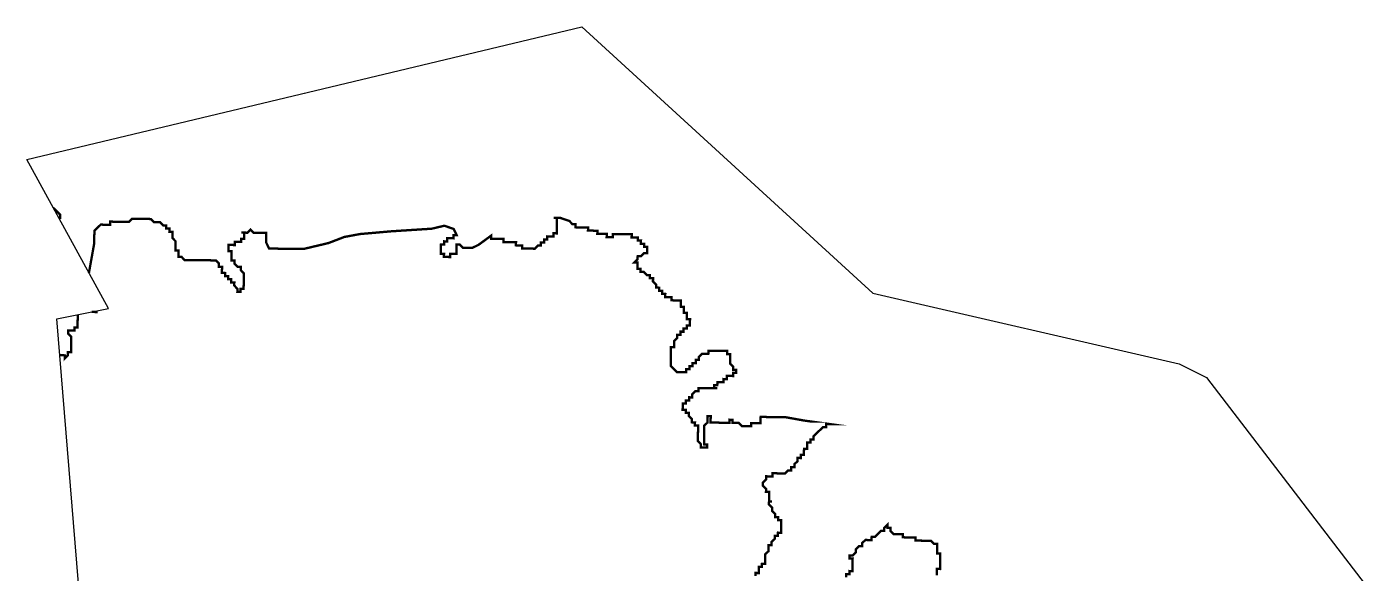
# Model space of a CAD drawing. Header units: metres. Extents: x 258845 to 261959, y 2180031 to 2183042.
# Drawn here: x 258845 to 260542, y 2182348 to 2183042 of the extents above; entities that cross this region are included whole.
import ezdxf

# ---------------------------------------------------------------- set-up
doc = ezdxf.new("R2010")
doc.units = ezdxf.units.M
doc.layers.add('HAZARDS LINE', color=1, linetype='Continuous')
doc.layers.add('village', color=3, linetype='Continuous')

msp = doc.modelspace()

# ---------------------------------------------------------------- linework, layer by layer
at = {"layer": 'HAZARDS LINE', "lineweight": 18}
for points in [[(258885.4749458543, 2182799.036382424, 2.974466675735564, 2.974466675735564, 0), (258887.3192758262, 2182799.013813496, 2.974466675735564, 2.974466675735564, 0), (258887.3678073585, 2182802.97980237, 2.974466675735564, 2.974466675735564, 0), (258879.5341314375, 2182811.00882864, 2.974466675735564, 2.974466675735564, 0), (258878.6524743714, 2182811.463295951, 2.974466675735564, 2.974466675735564, 0)], [(259770.1246092618, 2182343.953521013, 2.974466675735564, 2.974466675735564, 0), (259770.173140794, 2182347.919510126, 2.974466675735564, 2.974466675735564, 0), (259774.1384689808, 2182347.8709867, 2.974466675735564, 2.974466675735564, 0), (259774.1870005131, 2182351.836975574, 2.974466675735564, 2.974466675735564, 0), (259774.2355320752, 2182355.802964926, 2.974466675735564, 2.974466675735564, 0), (259778.200942874, 2182355.754440546, 2.974466675735564, 2.974466675735564, 0), (259778.2494744062, 2182359.720429659, 2.974466675735564, 2.974466675735564, 0), (259782.2148026228, 2182359.671905994, 2.974466675735564, 2.974466675735564, 0), (259782.2633341551, 2182363.637895107, 2.974466675735564, 2.974466675735564, 0), (259782.3118657172, 2182367.60388422, 2.974466675735564, 2.974466675735564, 0), (259782.3603972495, 2182371.569873333, 2.974466675735564, 2.974466675735564, 0), (259786.3743395805, 2182375.487338066, 2.974466675735564, 2.974466675735564, 0), (259786.4228711426, 2182379.453327179, 2.974466675735564, 2.974466675735564, 0), (259786.4714026749, 2182383.41931653, 2.974466675735564, 2.974466675735564, 0), (259790.4367308915, 2182383.370793104, 2.974466675735564, 2.974466675735564, 0), (259790.4852624238, 2182387.336782217, 2.974466675735564, 2.974466675735564, 0), (259794.4991221726, 2182391.254247665, 2.974466675735564, 2.974466675735564, 0), (259794.5476537049, 2182395.220237017, 2.974466675735564, 2.974466675735564, 0), (259798.5130645335, 2182395.171712637, 2.974466675735564, 2.974466675735564, 0), (259798.5615960956, 2182399.13770175, 2.974466675735564, 2.974466675735564, 0), (259802.5269242823, 2182399.089178085, 2.974466675735564, 2.974466675735564, 0), (259802.5754558146, 2182403.055167198, 2.974466675735564, 2.974466675735564, 0), (259802.672518909, 2182410.987145424, 2.974466675735564, 2.974466675735564, 0), (259802.7210504413, 2182414.953134537, 2.974466675735564, 2.974466675735564, 0), (259798.7557222545, 2182415.001658201, 2.974466675735564, 2.974466675735564, 0), (259798.8042537868, 2182418.967647314, 2.974466675735564, 2.974466675735564, 0), (259794.8388429582, 2182419.016171694, 2.974466675735564, 2.974466675735564, 0), (259794.8873745203, 2182422.982161045, 2.974466675735564, 2.974466675735564, 0), (259790.9705778658, 2182426.996673584, 2.974466675735564, 2.974466675735564, 0), (259791.0191093981, 2182430.962662458, 2.974466675735564, 2.974466675735564, 0), (259787.1023127437, 2182434.977175236, 2.974466675735564, 2.974466675735564, 0), (259787.150844276, 2182438.943164349, 2.974466675735564, 2.974466675735564, 0), (259791.1161724925, 2182438.894640923, 2.974466675735564, 2.974466675735564, 0), (259787.150844276, 2182438.943164349, 2.974466675735564, 2.974466675735564, 0), (259787.199375838, 2182442.909153461, 2.974466675735564, 2.974466675735564, 0), (259787.2479073703, 2182446.875142574, 2.974466675735564, 2.974466675735564, 0), (259787.2964389026, 2182450.841131687, 2.974466675735564, 2.974466675735564, 0), (259783.3310281038, 2182450.889656067, 2.974466675735564, 2.974466675735564, 0), (259783.3795596659, 2182454.85564518, 2.974466675735564, 2.974466675735564, 0), (259779.4627629817, 2182458.870157957, 2.974466675735564, 2.974466675735564, 0), (259779.5112945139, 2182462.836147308, 2.974466675735564, 2.974466675735564, 0), (259783.5251542926, 2182466.753612757, 2.974466675735564, 2.974466675735564, 0), (259783.5736868382, 2182470.719684601, 2.974466675735564, 2.974466675735564, 0), (259787.5390976369, 2182470.671160221, 2.974466675735564, 2.974466675735564, 0), (259791.5044258535, 2182470.622636795, 2.974466675735564, 2.974466675735564, 0), (259791.5529573858, 2182474.588625669, 2.974466675735564, 2.974466675735564, 0), (259795.5182855725, 2182474.540102243, 2.974466675735564, 2.974466675735564, 0), (259799.4836964011, 2182474.491577864, 2.974466675735564, 2.974466675735564, 0), (259803.4490245879, 2182474.443054199, 2.974466675735564, 2.974466675735564, 0), (259807.4144353569, 2182474.394529819, 2.974466675735564, 2.974466675735564, 0), (259811.4282951355, 2182478.311995506, 2.974466675735564, 2.974466675735564, 0), (259815.3936233222, 2182478.26347208, 2.974466675735564, 2.974466675735564, 0), (259815.4421548545, 2182482.229461432, 2.974466675735564, 2.974466675735564, 0), (259819.4075656831, 2182482.180936813, 2.974466675735564, 2.974466675735564, 0), (259819.4560972154, 2182486.146925688, 2.974466675735564, 2.974466675735564, 0), (259823.4699569643, 2182490.064391613, 2.974466675735564, 2.974466675735564, 0), (259823.5184884965, 2182494.030380726, 2.974466675735564, 2.974466675735564, 0), (259827.4838992953, 2182493.981856346, 2.974466675735564, 2.974466675735564, 0), (259827.5324308574, 2182497.947845221, 2.974466675735564, 2.974466675735564, 0), (259831.497759074, 2182497.899321795, 2.974466675735564, 2.974466675735564, 0), (259831.5462906063, 2182501.865311146, 2.974466675735564, 2.974466675735564, 0), (259831.5948221385, 2182505.831300259, 2.974466675735564, 2.974466675735564, 0), (259835.5601503253, 2182505.782776833, 2.974466675735564, 2.974466675735564, 0), (259835.6086818874, 2182509.748766184, 2.974466675735564, 2.974466675735564, 0), (259835.6572134197, 2182513.714755058, 2.974466675735564, 2.974466675735564, 0), (259839.6226242483, 2182513.66623044, 2.974466675735564, 2.974466675735564, 0), (259839.6711557806, 2182517.632219553, 2.974466675735564, 2.974466675735564, 0), (259843.6364839375, 2182517.583696127, 2.974466675735564, 2.974466675735564, 0), (259843.6850154996, 2182521.549685478, 2.974466675735564, 2.974466675735564, 0), (259847.6989578307, 2182525.467149973, 2.974466675735564, 2.974466675735564, 0), (259851.7128175795, 2182529.384615898, 2.974466675735564, 2.974466675735564, 0), (259855.7266773283, 2182533.302081585, 2.974466675735564, 2.974466675735564, 0), (259859.6920881569, 2182533.253556967, 2.974466675735564, 2.974466675735564, 0), (259859.7406196892, 2182537.219545841, 2.974466675735564, 2.974466675735564, 0), (259863.705947876, 2182537.171022415, 2.974466675735564, 2.974466675735564, 0), (259832.0316060483, 2182541.525202513, 2.974466675735564, 2.974466675735564, 0), (259808.2880031466, 2182545.782334328, 2.974466675735564, 2.974466675735564, 0), (259804.3225923777, 2182545.830858707, 2.974466675735564, 2.974466675735564, 0), (259800.3572641909, 2182545.879382372, 2.974466675735564, 2.974466675735564, 0), (259796.3918533623, 2182545.927906752, 2.974466675735564, 2.974466675735564, 0), (259792.4265251756, 2182545.976430178, 2.974466675735564, 2.974466675735564, 0), (259788.461196959, 2182546.024953604, 2.974466675735564, 2.974466675735564, 0), (259784.4957861602, 2182546.073477983, 2.974466675735564, 2.974466675735564, 0), (259780.5304579437, 2182546.122001648, 2.974466675735564, 2.974466675735564, 0), (259776.5650471449, 2182546.170526028, 2.974466675735564, 2.974466675735564, 0), (259776.5165156126, 2182542.204536915, 2.974466675735564, 2.974466675735564, 0), (259776.4679840505, 2182538.238547564, 2.974466675735564, 2.974466675735564, 0), (259772.5026558638, 2182538.28707099, 2.974466675735564, 2.974466675735564, 0), (259768.537327677, 2182538.335594416, 2.974466675735564, 2.974466675735564, 0), (259764.5719168782, 2182538.384119034, 2.974466675735564, 2.974466675735564, 0), (259764.5233853459, 2182534.418130159, 2.974466675735564, 2.974466675735564, 0), (259760.5580571294, 2182534.466653585, 2.974466675735564, 2.974466675735564, 0), (259756.5927289426, 2182534.515177011, 2.974466675735564, 2.974466675735564, 0), (259752.6273181438, 2182534.563701391, 2.974466675735564, 2.974466675735564, 0), (259748.7105214596, 2182538.578213692, 2.974466675735564, 2.974466675735564, 0), (259744.7451106608, 2182538.62673831, 2.974466675735564, 2.974466675735564, 0), (259740.7797824442, 2182538.675261736, 2.974466675735564, 2.974466675735564, 0), (259740.8283140063, 2182542.641251087, 2.974466675735564, 2.974466675735564, 0), (259736.8629858196, 2182542.689774513, 2.974466675735564, 2.974466675735564, 0), (259736.8144542575, 2182538.723785162, 2.974466675735564, 2.974466675735564, 0), (259732.8490434885, 2182538.772309542, 2.974466675735564, 2.974466675735564, 0), (259728.8837152719, 2182538.820832968, 2.974466675735564, 2.974466675735564, 0), (259724.9183044732, 2182538.869357586, 2.974466675735564, 2.974466675735564, 0), (259720.9529762566, 2182538.917881012, 2.974466675735564, 2.974466675735564, 0), (259716.9876480699, 2182538.966404438, 2.974466675735564, 2.974466675735564, 0), (259713.0222372711, 2182539.014928818, 2.974466675735564, 2.974466675735564, 0), (259713.0707688332, 2182542.980918169, 2.974466675735564, 2.974466675735564, 0), (259713.1193003654, 2182546.946907282, 2.974466675735564, 2.974466675735564, 0), (259709.1539721489, 2182546.995430946, 2.974466675735564, 2.974466675735564, 0), (259709.1054406166, 2182543.029441833, 2.974466675735564, 2.974466675735564, 0), (259709.0569090545, 2182539.063452482, 2.974466675735564, 2.974466675735564, 0), (259705.0429667234, 2182535.145987988, 2.974466675735564, 2.974466675735564, 0), (259704.9944351614, 2182531.179998875, 2.974466675735564, 2.974466675735564, 0), (259704.9459036291, 2182527.214009523, 2.974466675735564, 2.974466675735564, 0), (259704.8973720968, 2182523.248020649, 2.974466675735564, 2.974466675735564, 0), (259704.8488405347, 2182519.282031298, 2.974466675735564, 2.974466675735564, 0), (259704.8003090024, 2182515.316042185, 2.974466675735564, 2.974466675735564, 0), (259704.7517774701, 2182511.35005331, 2.974466675735564, 2.974466675735564, 0), (259708.7171882689, 2182511.301528931, 2.974466675735564, 2.974466675735564, 0), (259708.6686567068, 2182507.335539579, 2.974466675735564, 2.974466675735564, 0), (259704.703245908, 2182507.384063959, 2.974466675735564, 2.974466675735564, 0), (259700.7379176915, 2182507.432587385, 2.974466675735564, 2.974466675735564, 0), (259700.7864492536, 2182511.398576736, 2.974466675735564, 2.974466675735564, 0), (259696.8696526289, 2182515.413089037, 2.974466675735564, 2.974466675735564, 0), (259696.9181841612, 2182519.37907815, 2.974466675735564, 2.974466675735564, 0), (259697.0152472556, 2182527.311056376, 2.974466675735564, 2.974466675735564, 0), (259697.0637787879, 2182531.277045727, 2.974466675735564, 2.974466675735564, 0), (259697.1123103499, 2182535.24303484, 2.974466675735564, 2.974466675735564, 0), (259693.1468995512, 2182535.291559219, 2.974466675735564, 2.974466675735564, 0), (259693.1954310834, 2182539.257548094, 2.974466675735564, 2.974466675735564, 0), (259689.2301028669, 2182539.306071758, 2.974466675735564, 2.974466675735564, 0), (259689.278634429, 2182543.27206111, 2.974466675735564, 2.974466675735564, 0), (259685.3617551625, 2182547.286574602, 2.974466675735564, 2.974466675735564, 0), (259685.4102866948, 2182551.252563715, 2.974466675735564, 2.974466675735564, 0), (259681.4449584782, 2182551.301087141, 2.974466675735564, 2.974466675735564, 0), (259681.4934900403, 2182555.267076254, 2.974466675735564, 2.974466675735564, 0), (259677.5281618536, 2182555.31559968, 2.974466675735564, 2.974466675735564, 0), (259677.5766933858, 2182559.281588793, 2.974466675735564, 2.974466675735564, 0), (259677.6252249181, 2182563.247578144, 2.974466675735564, 2.974466675735564, 0), (259681.5905531049, 2182563.199054718, 2.974466675735564, 2.974466675735564, 0), (259681.639084667, 2182567.165043592, 2.974466675735564, 2.974466675735564, 0), (259685.6044128835, 2182567.116520166, 2.974466675735564, 2.974466675735564, 0), (259685.6529444158, 2182571.082509518, 2.974466675735564, 2.974466675735564, 0), (259689.6183552146, 2182571.033985138, 2.974466675735564, 2.974466675735564, 0), (259689.6668867767, 2182574.999974251, 2.974466675735564, 2.974466675735564, 0), (259693.6807465255, 2182578.917439461, 2.974466675735564, 2.974466675735564, 0), (259697.6461573243, 2182578.868915081, 2.974466675735564, 2.974466675735564, 0), (259697.6946888566, 2182582.834904432, 2.974466675735564, 2.974466675735564, 0), (259701.6600170135, 2182582.786381006, 2.974466675735564, 2.974466675735564, 0), (259705.6253452301, 2182582.73785758, 2.974466675735564, 2.974466675735564, 0), (259709.5907560289, 2182582.6893332, 2.974466675735564, 2.974466675735564, 0), (259713.5560842454, 2182582.640809536, 2.974466675735564, 2.974466675735564, 0), (259717.5214950442, 2182582.592285156, 2.974466675735564, 2.974466675735564, 0), (259721.486823231, 2182582.54376173, 2.974466675735564, 2.974466675735564, 0), (259717.5214950442, 2182582.592285156, 2.974466675735564, 2.974466675735564, 0), (259717.5700266063, 2182586.558274269, 2.974466675735564, 2.974466675735564, 0), (259721.5353547931, 2182586.509750843, 2.974466675735564, 2.974466675735564, 0), (259721.5838863254, 2182590.475739956, 2.974466675735564, 2.974466675735564, 0), (259725.5492145419, 2182590.42721653, 2.974466675735564, 2.974466675735564, 0), (259729.5146253407, 2182590.378691912, 2.974466675735564, 2.974466675735564, 0), (259729.563156873, 2182594.344681025, 2.974466675735564, 2.974466675735564, 0), (259733.5284850895, 2182594.296157598, 2.974466675735564, 2.974466675735564, 0), (259733.5770166516, 2182598.262146711, 2.974466675735564, 2.974466675735564, 0), (259737.5424274206, 2182598.213622332, 2.974466675735564, 2.974466675735564, 0), (259741.5077556074, 2182598.165098906, 2.974466675735564, 2.974466675735564, 0), (259741.5562871397, 2182602.131088257, 2.974466675735564, 2.974466675735564, 0), (259745.5216153562, 2182602.082564831, 2.974466675735564, 2.974466675735564, 0), (259745.5701468885, 2182606.048553705, 2.974466675735564, 2.974466675735564, 0), (259741.6048186719, 2182606.097077131, 2.974466675735564, 2.974466675735564, 0), (259741.653350234, 2182610.063066483, 2.974466675735564, 2.974466675735564, 0), (259737.7365535796, 2182614.077579021, 2.974466675735564, 2.974466675735564, 0), (259737.7850851119, 2182618.043567896, 2.974466675735564, 2.974466675735564, 0), (259737.8336166739, 2182622.009557247, 2.974466675735564, 2.974466675735564, 0), (259737.8821482062, 2182625.97554636, 2.974466675735564, 2.974466675735564, 0), (259733.9167374372, 2182626.02407074, 2.974466675735564, 2.974466675735564, 0), (259733.9652689993, 2182629.990059853, 2.974466675735564, 2.974466675735564, 0), (259729.9999407828, 2182630.038583279, 2.974466675735564, 2.974466675735564, 0), (259726.0345299542, 2182630.087107897, 2.974466675735564, 2.974466675735564, 0), (259722.0692017376, 2182630.135631323, 2.974466675735564, 2.974466675735564, 0), (259718.1038735807, 2182630.184154749, 2.974466675735564, 2.974466675735564, 0), (259714.1384627521, 2182630.232679129, 2.974466675735564, 2.974466675735564, 0), (259710.1731345356, 2182630.281202793, 2.974466675735564, 2.974466675735564, 0), (259710.1246030033, 2182626.31521368, 2.974466675735564, 2.974466675735564, 0), (259706.1591922045, 2182626.36373806, 2.974466675735564, 2.974466675735564, 0), (259702.1938639879, 2182626.412261486, 2.974466675735564, 2.974466675735564, 0), (259698.1800042987, 2182622.494795799, 2.974466675735564, 2.974466675735564, 0), (259698.1314727366, 2182618.528806448, 2.974466675735564, 2.974466675735564, 0), (259694.1660619378, 2182618.577330828, 2.974466675735564, 2.974466675735564, 0), (259694.1175304055, 2182614.611341953, 2.974466675735564, 2.974466675735564, 0), (259690.152202189, 2182614.659865618, 2.974466675735564, 2.974466675735564, 0), (259690.1036706567, 2182610.693876505, 2.974466675735564, 2.974466675735564, 0), (259686.1382598579, 2182610.742400885, 2.974466675735564, 2.974466675735564, 0), (259686.0897282958, 2182606.776411533, 2.974466675735564, 2.974466675735564, 0), (259682.1244000793, 2182606.824934959, 2.974466675735564, 2.974466675735564, 0), (259682.075868547, 2182602.858946085, 2.974466675735564, 2.974466675735564, 0), (259678.1105403602, 2182602.907469511, 2.974466675735564, 2.974466675735564, 0), (259674.1451295316, 2182602.955994129, 2.974466675735564, 2.974466675735564, 0), (259670.1798013449, 2182603.004517555, 2.974466675735564, 2.974466675735564, 0), (259666.2629220784, 2182607.019030809, 2.974466675735564, 2.974466675735564, 0), (259662.3461254239, 2182611.033543587, 2.974466675735564, 2.974466675735564, 0), (259662.3946569562, 2182614.9995327, 2.974466675735564, 2.974466675735564, 0), (259662.4431884885, 2182618.965521574, 2.974466675735564, 2.974466675735564, 0), (259662.4917200506, 2182622.931510925, 2.974466675735564, 2.974466675735564, 0), (259662.5402515829, 2182626.897500038, 2.974466675735564, 2.974466675735564, 0), (259662.5887831151, 2182630.863489151, 2.974466675735564, 2.974466675735564, 0), (259662.6373146772, 2182634.829478264, 2.974466675735564, 2.974466675735564, 0), (259666.6026428938, 2182634.780954838, 2.974466675735564, 2.974466675735564, 0), (259666.6511744261, 2182638.746943951, 2.974466675735564, 2.974466675735564, 0), (259666.6997059882, 2182642.712933302, 2.974466675735564, 2.974466675735564, 0), (259670.7136483192, 2182646.630397797, 2.974466675735564, 2.974466675735564, 0), (259670.7621798515, 2182650.596387148, 2.974466675735564, 2.974466675735564, 0), (259674.7275080383, 2182650.547863722, 2.974466675735564, 2.974466675735564, 0), (259674.7760396004, 2182654.513852835, 2.974466675735564, 2.974466675735564, 0), (259678.741450429, 2182654.465328217, 2.974466675735564, 2.974466675735564, 0), (259678.7899819613, 2182658.431317091, 2.974466675735564, 2.974466675735564, 0), (259682.755310148, 2182658.382793665, 2.974466675735564, 2.974466675735564, 0), (259682.8038416803, 2182662.348783016, 2.974466675735564, 2.974466675735564, 0), (259686.7691698968, 2182662.30025959, 2.974466675735564, 2.974466675735564, 0), (259686.8177014589, 2182666.266248703, 2.974466675735564, 2.974466675735564, 0), (259686.8662329912, 2182670.232237816, 2.974466675735564, 2.974466675735564, 0), (259682.9009047747, 2182670.280761242, 2.974466675735564, 2.974466675735564, 0), (259682.9494363368, 2182674.246750355, 2.974466675735564, 2.974466675735564, 0), (259682.997967869, 2182678.212739468, 2.974466675735564, 2.974466675735564, 0), (259679.0326396823, 2182678.261262894, 2.974466675735564, 2.974466675735564, 0), (259679.0811712146, 2182682.227252245, 2.974466675735564, 2.974466675735564, 0), (259679.1297027767, 2182686.193241119, 2.974466675735564, 2.974466675735564, 0), (259675.1642919481, 2182686.241765738, 2.974466675735564, 2.974466675735564, 0), (259675.2128234804, 2182690.207755089, 2.974466675735564, 2.974466675735564, 0), (259675.2613550127, 2182694.173744202, 2.974466675735564, 2.974466675735564, 0), (259671.2960268259, 2182694.222267628, 2.974466675735564, 2.974466675735564, 0), (259667.3306160271, 2182694.270792007, 2.974466675735564, 2.974466675735564, 0), (259663.3652878106, 2182694.319315434, 2.974466675735564, 2.974466675735564, 0), (259663.4138193727, 2182698.285304308, 2.974466675735564, 2.974466675735564, 0), (259659.4484912157, 2182698.333827734, 2.974466675735564, 2.974466675735564, 0), (259655.4830803871, 2182698.382352352, 2.974466675735564, 2.974466675735564, 0), (259655.5316119194, 2182702.348341703, 2.974466675735564, 2.974466675735564, 0), (259651.5662837327, 2182702.396865129, 2.974466675735564, 2.974466675735564, 0), (259651.6148152649, 2182706.362854242, 2.974466675735564, 2.974466675735564, 0), (259647.649404496, 2182706.411378622, 2.974466675735564, 2.974466675735564, 0), (259647.6979360282, 2182710.377367735, 2.974466675735564, 2.974466675735564, 0), (259643.7326078117, 2182710.425891161, 2.974466675735564, 2.974466675735564, 0), (259643.781139344, 2182714.391880274, 2.974466675735564, 2.974466675735564, 0), (259639.8643427193, 2182718.406392813, 2.974466675735564, 2.974466675735564, 0), (259639.9128742516, 2182722.372382164, 2.974466675735564, 2.974466675735564, 0), (259635.947463423, 2182722.420906782, 2.974466675735564, 2.974466675735564, 0), (259635.9959949553, 2182726.386895657, 2.974466675735564, 2.974466675735564, 0), (259632.0306667686, 2182726.435419083, 2.974466675735564, 2.974466675735564, 0), (259628.1137875021, 2182730.449932814, 2.974466675735564, 2.974466675735564, 0), (259624.1484593451, 2182730.49845624, 2.974466675735564, 2.974466675735564, 0), (259624.1969908774, 2182734.464445353, 2.974466675735564, 2.974466675735564, 0), (259620.2316626906, 2182734.512968779, 2.974466675735564, 2.974466675735564, 0), (259620.2801942229, 2182738.478957653, 2.974466675735564, 2.974466675735564, 0), (259620.328725785, 2182742.444947004, 2.974466675735564, 2.974466675735564, 0), (259616.3633149564, 2182742.493471622, 2.974466675735564, 2.974466675735564, 0), (259620.3772573173, 2182746.410936117, 2.974466675735564, 2.974466675735564, 0), (259620.4257888496, 2182750.37692523, 2.974466675735564, 2.974466675735564, 0), (259624.3911170363, 2182750.328401804, 2.974466675735564, 2.974466675735564, 0), (259628.4049777687, 2182754.245949984, 2.974466675735564, 2.974466675735564, 0), (259632.3703885972, 2182754.197425604, 2.974466675735564, 2.974466675735564, 0), (259632.4189201295, 2182758.163414955, 2.974466675735564, 2.974466675735564, 0), (259632.4674516618, 2182762.129404068, 2.974466675735564, 2.974466675735564, 0), (259628.5020408332, 2182762.177928448, 2.974466675735564, 2.974466675735564, 0), (259628.5505723953, 2182766.143917799, 2.974466675735564, 2.974466675735564, 0), (259624.5852442384, 2182766.192441225, 2.974466675735564, 2.974466675735564, 0), (259624.6337757707, 2182770.158430099, 2.974466675735564, 2.974466675735564, 0), (259620.6684475839, 2182770.206953526, 2.974466675735564, 2.974466675735564, 0), (259620.716979146, 2182774.172942638, 2.974466675735564, 2.974466675735564, 0), (259616.7515683174, 2182774.221467257, 2.974466675735564, 2.974466675735564, 0), (259612.7862401307, 2182774.269990683, 2.974466675735564, 2.974466675735564, 0), (259612.834771663, 2182778.235980034, 2.974466675735564, 2.974466675735564, 0), (259608.8693608642, 2182778.284504414, 2.974466675735564, 2.974466675735564, 0), (259604.9040326476, 2182778.33302784, 2.974466675735564, 2.974466675735564, 0), (259600.9387044609, 2182778.381551504, 2.974466675735564, 2.974466675735564, 0), (259596.9732936323, 2182778.430075884, 2.974466675735564, 2.974466675735564, 0), (259593.0079654455, 2182778.47859931, 2.974466675735564, 2.974466675735564, 0), (259589.0425546169, 2182778.52712369, 2.974466675735564, 2.974466675735564, 0), (259588.9940230846, 2182774.561134338, 2.974466675735564, 2.974466675735564, 0), (259585.0286949277, 2182774.609658003, 2.974466675735564, 2.974466675735564, 0), (259581.0633667409, 2182774.658181429, 2.974466675735564, 2.974466675735564, 0), (259581.1118982732, 2182778.62417078, 2.974466675735564, 2.974466675735564, 0), (259577.1464874446, 2182778.67269516, 2.974466675735564, 2.974466675735564, 0), (259573.1811592579, 2182778.721218586, 2.974466675735564, 2.974466675735564, 0), (259569.2157484293, 2182778.769743204, 2.974466675735564, 2.974466675735564, 0), (259569.2642799616, 2182782.735732079, 2.974466675735564, 2.974466675735564, 0), (259565.2989517748, 2182782.784255505, 2.974466675735564, 2.974466675735564, 0), (259561.3336235881, 2182782.832778931, 2.974466675735564, 2.974466675735564, 0), (259557.3682127595, 2182782.88130331, 2.974466675735564, 2.974466675735564, 0), (259557.4167443216, 2182786.847292423, 2.974466675735564, 2.974466675735564, 0), (259553.4514161646, 2182786.895815849, 2.974466675735564, 2.974466675735564, 0), (259549.486005336, 2182786.944340467, 2.974466675735564, 2.974466675735564, 0), (259545.5206771493, 2182786.992863894, 2.974466675735564, 2.974466675735564, 0), (259541.5553489625, 2182787.04138732, 2.974466675735564, 2.974466675735564, 0), (259541.6038804948, 2182791.007376671, 2.974466675735564, 2.974466675735564, 0), (259537.6384696662, 2182791.055901051, 2.974466675735564, 2.974466675735564, 0), (259533.7216730118, 2182795.070413351, 2.974466675735564, 2.974466675735564, 0), (259521.8741373718, 2182799.181974173, 2.974466675735564, 2.974466675735564, 0), (259513.9433983862, 2182799.279021978, 2.974466675735564, 2.974466675735564, 0), (259517.9087265432, 2182799.230498552, 2.974466675735564, 2.974466675735564, 0), (259517.8601949811, 2182795.264509201, 2.974466675735564, 2.974466675735564, 0), (259517.8116634488, 2182791.298520327, 2.974466675735564, 2.974466675735564, 0), (259517.7631319165, 2182787.332530975, 2.974466675735564, 2.974466675735564, 0), (259517.7146003544, 2182783.366541862, 2.974466675735564, 2.974466675735564, 0), (259517.6660688221, 2182779.400552988, 2.974466675735564, 2.974466675735564, 0), (259513.7007406652, 2182779.449076414, 2.974466675735564, 2.974466675735564, 0), (259513.6522091329, 2182775.483087063, 2.974466675735564, 2.974466675735564, 0), (259509.6867983043, 2182775.531611681, 2.974466675735564, 2.974466675735564, 0), (259505.7214701176, 2182775.580135107, 2.974466675735564, 2.974466675735564, 0), (259505.6729385555, 2182771.614145994, 2.974466675735564, 2.974466675735564, 0), (259501.7076103687, 2182771.66266942, 2.974466675735564, 2.974466675735564, 0), (259501.6590788364, 2182767.696680546, 2.974466675735564, 2.974466675735564, 0), (259497.6936680079, 2182767.745204926, 2.974466675735564, 2.974466675735564, 0), (259497.6451364458, 2182763.779215574, 2.974466675735564, 2.974466675735564, 0), (259493.6798082888, 2182763.827739239, 2.974466675735564, 2.974466675735564, 0), (259489.6658658981, 2182759.910274506, 2.974466675735564, 2.974466675735564, 0), (259485.7005377114, 2182759.958797932, 2.974466675735564, 2.974466675735564, 0), (259481.7352094948, 2182760.007321358, 2.974466675735564, 2.974466675735564, 0), (259477.7697987258, 2182760.055845737, 2.974466675735564, 2.974466675735564, 0), (259473.8044705391, 2182760.104369402, 2.974466675735564, 2.974466675735564, 0), (259473.8530021012, 2182764.070358515, 2.974466675735564, 2.974466675735564, 0), (259469.8875912726, 2182764.118882895, 2.974466675735564, 2.974466675735564, 0), (259465.922263056, 2182764.167406321, 2.974466675735564, 2.974466675735564, 0), (259465.9707946181, 2182768.133395672, 2.974466675735564, 2.974466675735564, 0), (259462.0054664314, 2182768.181919098, 2.974466675735564, 2.974466675735564, 0), (259458.0400556028, 2182768.230443716, 2.974466675735564, 2.974466675735564, 0), (259454.074727416, 2182768.278967142, 2.974466675735564, 2.974466675735564, 0), (259450.1093991995, 2182768.327490568, 2.974466675735564, 2.974466675735564, 0), (259450.1579307318, 2182772.293479443, 2.974466675735564, 2.974466675735564, 0), (259446.192519933, 2182772.342003822, 2.974466675735564, 2.974466675735564, 0), (259442.227191776, 2182772.390527248, 2.974466675735564, 2.974466675735564, 0), (259438.2617809474, 2182772.439051867, 2.974466675735564, 2.974466675735564, 0), (259434.2964527607, 2182772.487575293, 2.974466675735564, 2.974466675735564, 0), (259434.3449843228, 2182776.453564405, 2.974466675735564, 2.974466675735564, 0), (259418.3379116356, 2182764.749692917, 2.974466675735564, 2.974466675735564, 0), (259410.3587237, 2182760.880750656, 2.974466675735564, 2.974466675735564, 0), (259398.4625739157, 2182761.02632308, 2.974466675735564, 2.974466675735564, 0), (259394.5457772911, 2182765.040835619, 2.974466675735564, 2.974466675735564, 0), (259390.5804490745, 2182765.089359045, 2.974466675735564, 2.974466675735564, 0), (259390.5319175124, 2182761.123369932, 2.974466675735564, 2.974466675735564, 0), (259390.4833859801, 2182757.157380581, 2.974466675735564, 2.974466675735564, 0), (259390.4348534048, 2182753.191308975, 2.974466675735564, 2.974466675735564, 0), (259386.469442606, 2182753.239833355, 2.974466675735564, 2.974466675735564, 0), (259382.5041143894, 2182753.288357019, 2.974466675735564, 2.974466675735564, 0), (259382.4555828571, 2182749.322367907, 2.974466675735564, 2.974466675735564, 0), (259378.4901720583, 2182749.370892286, 2.974466675735564, 2.974466675735564, 0), (259374.5248438418, 2182749.419415712, 2.974466675735564, 2.974466675735564, 0), (259374.5733753741, 2182753.385404825, 2.974466675735564, 2.974466675735564, 0), (259370.6080472171, 2182753.433928251, 2.974466675735564, 2.974466675735564, 0), (259370.6565797925, 2182757.399999857, 2.974466675735564, 2.974466675735564, 0), (259370.7536428869, 2182765.331978321, 2.974466675735564, 2.974466675735564, 0), (259374.7189710438, 2182765.283454895, 2.974466675735564, 2.974466675735564, 0), (259374.7675025761, 2182769.249444246, 2.974466675735564, 2.974466675735564, 0), (259378.7328307927, 2182769.20092082, 2.974466675735564, 2.974466675735564, 0), (259378.781362325, 2182773.166909695, 2.974466675735564, 2.974466675735564, 0), (259382.7467731237, 2182773.118385315, 2.974466675735564, 2.974466675735564, 0), (259386.7121013403, 2182773.06986165, 2.974466675735564, 2.974466675735564, 0), (259386.7606329024, 2182777.035850763, 2.974466675735564, 2.974466675735564, 0), (259390.7260437012, 2182776.987326384, 2.974466675735564, 2.974466675735564, 0), (259386.857695967, 2182784.967828989, 2.974466675735564, 2.974466675735564, 0), (259375.0101602972, 2182789.079389572, 2.974466675735564, 2.974466675735564, 0), (259359.100150764, 2182785.307496309, 2.974466675735564, 2.974466675735564, 0), (259307.5019396245, 2182781.972317457, 2.974466675735564, 2.974466675735564, 0), (259267.7997956574, 2182778.491566658, 2.974466675735564, 2.974466675735564, 0), (259247.9244579375, 2182774.768196821, 2.974466675735564, 2.974466675735564, 0), (259228.0005886257, 2182767.078837872, 2.974466675735564, 2.974466675735564, 0), (259196.1806521416, 2182759.535050154, 2.974466675735564, 2.974466675735564, 0), (259168.4231069386, 2182759.874717236, 2.974466675735564, 2.974466675735564, 0), (259152.5617115498, 2182760.068812132, 2.974466675735564, 2.974466675735564, 0), (259148.6933638155, 2182768.049315214, 2.974466675735564, 2.974466675735564, 0), (259148.838958472, 2182779.947282553, 2.974466675735564, 2.974466675735564, 0), (259144.8736302853, 2182779.995805979, 2.974466675735564, 2.974466675735564, 0), (259140.9083020985, 2182780.044329405, 2.974466675735564, 2.974466675735564, 0), (259136.9428912699, 2182780.092853785, 2.974466675735564, 2.974466675735564, 0), (259132.9775630832, 2182780.141377211, 2.974466675735564, 2.974466675735564, 0), (259129.0606837869, 2182784.15589118, 2.974466675735564, 2.974466675735564, 0), (259125.0468240678, 2182780.238425255, 2.974466675735564, 2.974466675735564, 0), (259121.0814958811, 2182780.286948681, 2.974466675735564, 2.974466675735564, 0), (259117.1160850525, 2182780.335473061, 2.974466675735564, 2.974466675735564, 0), (259121.0814958811, 2182780.286948681, 2.974466675735564, 2.974466675735564, 0), (259121.032964319, 2182776.320959568, 2.974466675735564, 2.974466675735564, 0), (259120.9844327867, 2182772.354970694, 2.974466675735564, 2.974466675735564, 0), (259117.0190219581, 2182772.403495073, 2.974466675735564, 2.974466675735564, 0), (259116.9704904258, 2182768.437505722, 2.974466675735564, 2.974466675735564, 0), (259113.0051622689, 2182768.486029148, 2.974466675735564, 2.974466675735564, 0), (259109.0397514403, 2182768.534553766, 2.974466675735564, 2.974466675735564, 0), (259108.9912198782, 2182764.568564653, 2.974466675735564, 2.974466675735564, 0), (259105.0258916914, 2182764.617088079, 2.974466675735564, 2.974466675735564, 0), (259101.0605635047, 2182764.665611506, 2.974466675735564, 2.974466675735564, 0), (259101.0120319724, 2182760.699622154, 2.974466675735564, 2.974466675735564, 0), (259100.963499397, 2182756.733550549, 2.974466675735564, 2.974466675735564, 0), (259104.9288275838, 2182756.685027122, 2.974466675735564, 2.974466675735564, 0), (259104.8802960515, 2182752.71903801, 2.974466675735564, 2.974466675735564, 0), (259104.8317645192, 2182748.753048897, 2.974466675735564, 2.974466675735564, 0), (259104.7832329571, 2182744.787059546, 2.974466675735564, 2.974466675735564, 0), (259108.7485611439, 2182744.738536119, 2.974466675735564, 2.974466675735564, 0), (259108.7000296116, 2182740.772547245, 2.974466675735564, 2.974466675735564, 0), (259112.6169089079, 2182736.758033514, 2.974466675735564, 2.974466675735564, 0), (259116.5822370648, 2182736.709510088, 2.974466675735564, 2.974466675735564, 0), (259116.5337055027, 2182732.743520737, 2.974466675735564, 2.974466675735564, 0), (259120.4505847991, 2182728.729007483, 2.974466675735564, 2.974466675735564, 0), (259120.4020532668, 2182724.763018131, 2.974466675735564, 2.974466675735564, 0), (259120.3535217047, 2182720.797029018, 2.974466675735564, 2.974466675735564, 0), (259120.3049901724, 2182716.831039906, 2.974466675735564, 2.974466675735564, 0), (259120.2564586103, 2182712.865050793, 2.974466675735564, 2.974466675735564, 0), (259120.207927078, 2182708.89906168, 2.974466675735564, 2.974466675735564, 0), (259116.2425162494, 2182708.94758606, 2.974466675735564, 2.974466675735564, 0), (259116.1939847171, 2182704.981596708, 2.974466675735564, 2.974466675735564, 0), (259112.2286565602, 2182705.030120134, 2.974466675735564, 2.974466675735564, 0), (259112.2771880925, 2182708.996109486, 2.974466675735564, 2.974466675735564, 0), (259108.3603087962, 2182713.010623217, 2.974466675735564, 2.974466675735564, 0), (259108.4088403583, 2182716.976612329, 2.974466675735564, 2.974466675735564, 0), (259104.4435121715, 2182717.025135756, 2.974466675735564, 2.974466675735564, 0), (259104.4920437038, 2182720.991124868, 2.974466675735564, 2.974466675735564, 0), (259100.526715517, 2182721.039648294, 2.974466675735564, 2.974466675735564, 0), (259100.5752470791, 2182725.005637407, 2.974466675735564, 2.974466675735564, 0), (259096.6098362505, 2182725.054161787, 2.974466675735564, 2.974466675735564, 0), (259096.6583677828, 2182729.020151138, 2.974466675735564, 2.974466675735564, 0), (259092.6930395961, 2182729.068674564, 2.974466675735564, 2.974466675735564, 0), (259092.7415711284, 2182733.034663439, 2.974466675735564, 2.974466675735564, 0), (259092.7901026905, 2182737.00065279, 2.974466675735564, 2.974466675735564, 0), (259088.8246918619, 2182737.049177408, 2.974466675735564, 2.974466675735564, 0), (259088.8732233942, 2182741.015166521, 2.974466675735564, 2.974466675735564, 0), (259084.9564267397, 2182745.029678822, 2.974466675735564, 2.974466675735564, 0), (259080.9910985231, 2182745.078202248, 2.974466675735564, 2.974466675735564, 0), (259077.0256877244, 2182745.126726627, 2.974466675735564, 2.974466675735564, 0), (259073.0603595674, 2182745.175250292, 2.974466675735564, 2.974466675735564, 0), (259069.0949487388, 2182745.223774672, 2.974466675735564, 2.974466675735564, 0), (259065.1296205521, 2182745.272298098, 2.974466675735564, 2.974466675735564, 0), (259061.1642923355, 2182745.320821524, 2.974466675735564, 2.974466675735564, 0), (259057.1988815367, 2182745.369346142, 2.974466675735564, 2.974466675735564, 0), (259053.23355335, 2182745.417869568, 2.974466675735564, 2.974466675735564, 0), (259049.2681425214, 2182745.466393948, 2.974466675735564, 2.974466675735564, 0), (259045.3028143346, 2182745.514917374, 2.974466675735564, 2.974466675735564, 0), (259041.3860176802, 2182749.529430151, 2.974466675735564, 2.974466675735564, 0), (259037.4206069112, 2182749.577954769, 2.974466675735564, 2.974466675735564, 0), (259037.4691384435, 2182753.543943882, 2.974466675735564, 2.974466675735564, 0), (259037.5176699758, 2182757.509932995, 2.974466675735564, 2.974466675735564, 0), (259033.552341789, 2182757.558456421, 2.974466675735564, 2.974466675735564, 0), (259033.6008743644, 2182761.524528027, 2.974466675735564, 2.974466675735564, 0), (259033.6494058967, 2182765.490517378, 2.974466675735564, 2.974466675735564, 0), (259033.6979374588, 2182769.456506491, 2.974466675735564, 2.974466675735564, 0), (259029.7810581625, 2182773.471020222, 2.974466675735564, 2.974466675735564, 0), (259029.8295896947, 2182777.437009096, 2.974466675735564, 2.974466675735564, 0), (259029.8781212568, 2182781.402998209, 2.974466675735564, 2.974466675735564, 0), (259025.9127930701, 2182781.451521635, 2.974466675735564, 2.974466675735564, 0), (259025.9613246024, 2182785.417510986, 2.974466675735564, 2.974466675735564, 0), (259021.9959963858, 2182785.466034412, 2.974466675735564, 2.974466675735564, 0), (259022.0445279181, 2182789.432023287, 2.974466675735564, 2.974466675735564, 0), (259018.0791171193, 2182789.480547905, 2.974466675735564, 2.974466675735564, 0), (259014.1623204947, 2182793.495060444, 2.974466675735564, 2.974466675735564, 0), (259010.1969096661, 2182793.543584824, 2.974466675735564, 2.974466675735564, 0), (259006.2315814793, 2182793.59210825, 2.974466675735564, 2.974466675735564, 0), (259002.3147848248, 2182797.606621027, 2.974466675735564, 2.974466675735564, 0), (258998.3493740261, 2182797.655145645, 2.974466675735564, 2.974466675735564, 0), (258994.3840458393, 2182797.703669071, 2.974466675735564, 2.974466675735564, 0), (258990.4186350107, 2182797.752193451, 2.974466675735564, 2.974466675735564, 0), (258986.453306824, 2182797.800716877, 2.974466675735564, 2.974466675735564, 0), (258982.4879786074, 2182797.849240541, 2.974466675735564, 2.974466675735564, 0), (258978.5225678086, 2182797.897764921, 2.974466675735564, 2.974466675735564, 0), (258974.5087080598, 2182793.980298996, 2.974466675735564, 2.974466675735564, 0), (258970.543297261, 2182794.028823376, 2.974466675735564, 2.974466675735564, 0), (258966.5779691041, 2182794.07734704, 2.974466675735564, 2.974466675735564, 0), (258962.6126408875, 2182794.125870466, 2.974466675735564, 2.974466675735564, 0), (258954.6819018722, 2182794.222918272, 2.974466675735564, 2.974466675735564, 0), (258950.7164910734, 2182794.271442652, 2.974466675735564, 2.974466675735564, 0), (258950.6679595113, 2182790.305453539, 2.974466675735564, 2.974466675735564, 0), (258946.7026313245, 2182790.353977203, 2.974466675735564, 2.974466675735564, 0), (258942.737303108, 2182790.402500629, 2.974466675735564, 2.974466675735564, 0), (258938.7718923092, 2182790.451025009, 2.974466675735564, 2.974466675735564, 0), (258934.7580325603, 2182786.533559561, 2.974466675735564, 2.974466675735564, 0), (258930.7440902293, 2182782.616094828, 2.974466675735564, 2.974466675735564, 0), (258930.6955586672, 2182778.650105715, 2.974466675735564, 2.974466675735564, 0), (258930.6470271349, 2182774.68411684, 2.974466675735564, 2.974466675735564, 0), (258930.5984955728, 2182770.718127489, 2.974466675735564, 2.974466675735564, 0), (258930.5499640405, 2182766.752138376, 2.974466675735564, 2.974466675735564, 0), (258923.818238007, 2182729.195302527, 2.974466675735564, 2.974466675735564, 0)], [(260000.1640762091, 2182345.105126381, 2.974466675735564, 2.974466675735564, 0), (260000.2126077414, 2182349.071115255, 2.974466675735564, 2.974466675735564, 0), (260000.2611393034, 2182353.037104607, 2.974466675735564, 2.974466675735564, 0), (260004.226550132, 2182352.988580227, 2.974466675735564, 2.974466675735564, 0), (260004.2750816643, 2182356.95456934, 2.974466675735564, 2.974466675735564, 0), (260004.3236131966, 2182360.920558453, 2.974466675735564, 2.974466675735564, 0), (260004.3721447587, 2182364.886547565, 2.974466675735564, 2.974466675735564, 0), (260004.420676291, 2182368.852536678, 2.974466675735564, 2.974466675735564, 0), (260004.4692078233, 2182372.818525791, 2.974466675735564, 2.974466675735564, 0), (260000.5037969947, 2182372.867050171, 2.974466675735564, 2.974466675735564, 0), (260000.6008600891, 2182380.799028635, 2.974466675735564, 2.974466675735564, 0), (260000.6493916214, 2182384.765017748, 2.974466675735564, 2.974466675735564, 0), (259996.6840634644, 2182384.813541412, 2.974466675735564, 2.974466675735564, 0), (259992.7671841681, 2182388.828054667, 2.974466675735564, 2.974466675735564, 0), (259988.8018559813, 2182388.876578093, 2.974466675735564, 2.974466675735564, 0), (259984.8365278244, 2182388.925101519, 2.974466675735564, 2.974466675735564, 0), (259980.8711169958, 2182388.973626137, 2.974466675735564, 2.974466675735564, 0), (259976.9057888091, 2182389.022149563, 2.974466675735564, 2.974466675735564, 0), (259972.9403779805, 2182389.070673943, 2.974466675735564, 2.974466675735564, 0), (259972.9889095128, 2182393.036663294, 2.974466675735564, 2.974466675735564, 0), (259969.023581326, 2182393.08518672, 2.974466675735564, 2.974466675735564, 0), (259965.0582531393, 2182393.133710146, 2.974466675735564, 2.974466675735564, 0), (259961.0928423107, 2182393.182234764, 2.974466675735564, 2.974466675735564, 0), (259957.1275141239, 2182393.23075819, 2.974466675735564, 2.974466675735564, 0), (259957.176045686, 2182397.196747303, 2.974466675735564, 2.974466675735564, 0), (259953.2106348574, 2182397.245271683, 2.974466675735564, 2.974466675735564, 0), (259949.2453067005, 2182397.293795109, 2.974466675735564, 2.974466675735564, 0), (259945.2799785137, 2182397.342318535, 2.974466675735564, 2.974466675735564, 0), (259941.3630992174, 2182401.356832266, 2.974466675735564, 2.974466675735564, 0), (259941.4116307497, 2182405.322821379, 2.974466675735564, 2.974466675735564, 0), (259937.446302563, 2182405.371344805, 2.974466675735564, 2.974466675735564, 0), (259937.494834125, 2182409.337333918, 2.974466675735564, 2.974466675735564, 0), (259933.4808917344, 2182405.419869184, 2.974466675735564, 2.974466675735564, 0), (259933.4323602021, 2182401.453880072, 2.974466675735564, 2.974466675735564, 0), (259929.4670320153, 2182401.502403498, 2.974466675735564, 2.974466675735564, 0), (259925.4531722963, 2182397.584937811, 2.974466675735564, 2.974466675735564, 0), (259921.4392299056, 2182393.667473316, 2.974466675735564, 2.974466675735564, 0), (259917.4739017189, 2182393.715996742, 2.974466675735564, 2.974466675735564, 0), (259917.4253701866, 2182389.750007391, 2.974466675735564, 2.974466675735564, 0), (259913.4599593878, 2182389.798531771, 2.974466675735564, 2.974466675735564, 0), (259909.494631201, 2182389.847055197, 2.974466675735564, 2.974466675735564, 0), (259905.4807714522, 2182385.929589987, 2.974466675735564, 2.974466675735564, 0), (259905.4322399199, 2182381.963600874, 2.974466675735564, 2.974466675735564, 0), (259901.4668290913, 2182382.012125254, 2.974466675735564, 2.974466675735564, 0), (259897.4529693723, 2182378.094659328, 2.974466675735564, 2.974466675735564, 0), (259897.4044378102, 2182374.128670216, 2.974466675735564, 2.974466675735564, 0), (259893.3904954493, 2182370.211205482, 2.974466675735564, 2.974466675735564, 0), (259889.4251672626, 2182370.259729147, 2.974466675735564, 2.974466675735564, 0), (259889.3766357303, 2182366.293740034, 2.974466675735564, 2.974466675735564, 0), (259893.341963917, 2182366.24521637, 2.974466675735564, 2.974466675735564, 0), (259893.2934323549, 2182362.279227257, 2.974466675735564, 2.974466675735564, 0), (259893.2449008226, 2182358.313238144, 2.974466675735564, 2.974466675735564, 0), (259893.1963692904, 2182354.347249031, 2.974466675735564, 2.974466675735564, 0), (259893.1478377283, 2182350.38125968, 2.974466675735564, 2.974466675735564, 0), (259889.1825095415, 2182350.429783344, 2.974466675735564, 2.974466675735564, 0), (259889.1339780092, 2182346.46379447, 2.974466675735564, 2.974466675735564, 0), (259885.1686497927, 2182346.512317896, 2.974466675735564, 2.974466675735564, 0), (259885.1201182306, 2182342.546328783, 2.974466675735564, 2.974466675735564, 0)]]:
    msp.add_lwpolyline(points, format="xyseb", dxfattribs=at)
at = {"layer": 'HAZARDS LINE', "lineweight": 18, "const_width": 2.974466675735564}
for points in [[(258909.6103466738, 2182676.056025001), (258909.5583997965, 2182671.810935736), (258909.5098682642, 2182667.844946384), (258909.4613367319, 2182663.87895751), (258909.4128051698, 2182659.912968397), (258905.4474769831, 2182659.961491823), (258905.3989454508, 2182655.995502472), (258901.4336172342, 2182656.044025898), (258897.4682064354, 2182656.092550278), (258897.4196749032, 2182652.126561403), (258901.3365541399, 2182648.112047672), (258901.2880226076, 2182644.146058559), (258901.2394910753, 2182640.180069447), (258901.1909595132, 2182636.214080334), (258901.1424279809, 2182632.248091221), (258901.0938964188, 2182628.28210187), (258897.12848562, 2182628.330626249), (258897.0799540877, 2182624.364637375), (258893.0660943389, 2182620.447171688), (258893.1146258712, 2182624.413160801), (258889.1492151022, 2182624.461685419), (258886.771051624, 2182624.490786829)], [(258933.4631552765, 2182680.716416456), (258933.4476798773, 2182679.451770067), (258929.4822690785, 2182679.500294685), (258927.3710315884, 2182679.526129742)]]:
    msp.add_lwpolyline(points, dxfattribs=at)
at = {"layer": 'village', "color": 3}
msp.add_polyline3d([(259846.3605764592, 2180953.816948838, 0), (259652.1093658863, 2181230.3076987, 0), (259469.6943184492, 2181499.756183197, 0), (259365.9645645409, 2181641.361735955, 0), (259209.9197596018, 2181863.276105656, 0), (258916.2553956952, 2182267.018109588, 0), (258882.9476220939, 2182670.846628663, 0), (258948.7895252684, 2182683.710901715, 0), (258844.865097777, 2182873.005921421, 0), (259549.5993880666, 2183041.907071977, 0), (259918.8140500195, 2182703.42933977, 0), (260307.6907520531, 2182613.772754274, 0), (260342.7253535299, 2182596.144694396, 0), (260587.1864977093, 2182277.083680562, 0)], dxfattribs=at)

doc.saveas('drawing.dxf')
